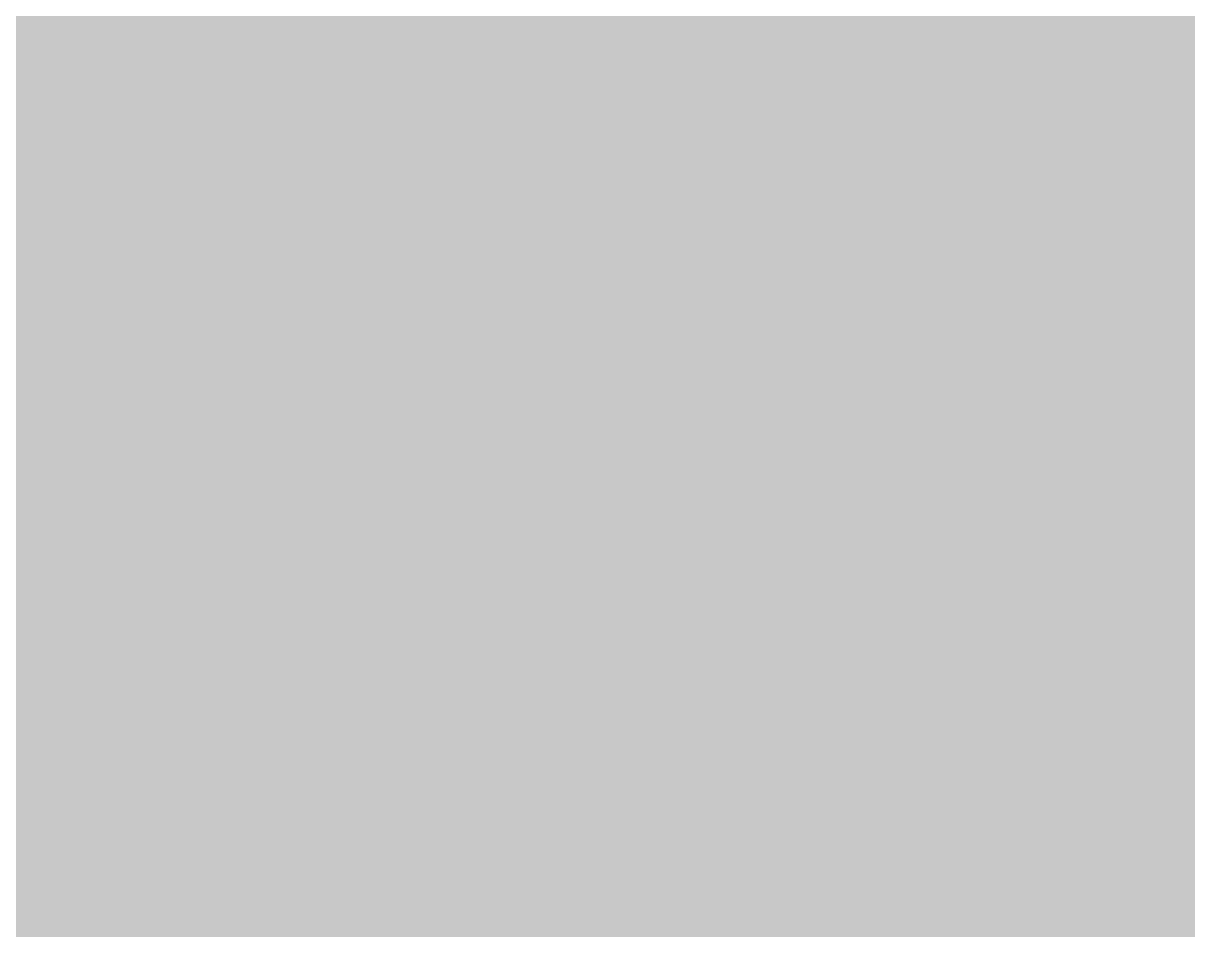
# Model space of a CAD drawing. Header units: inches. Extents: x -0.16 to 1.73, y -0.16 to 1.34.
# Drawn here: x 0.2655039 to 0.2657555, y 0.3152897 to 0.3154856 of the extents above; entities that cross this region are included whole.
import ezdxf

# ---------------------------------------------------------------- set-up
doc = ezdxf.new("R2010")
doc.units = ezdxf.units.IN
doc.header["$MEASUREMENT"] = 0
doc.layers.add('Top Layer', color=1, linetype='Continuous')

msp = doc.modelspace()

# ---------------------------------------------------------------- hatches: boundary and pattern name
at = {"layer": 'Top Layer'}
h = msp.add_hatch(color=1, dxfattribs=at)
h.paths.add_polyline_path([(0.3279598, 0.4052629), (0.3279598, 0.336136), (0.3292016, 0.3298931), (0.3327379, 0.3246006), (0.3380304, 0.3210643), (0.3442733, 0.3198225), (0.3505162, 0.3210643), (0.3519088, 0.3219948), (0.3569088, 0.3193222), (0.3569088, 0.2887131), (0.3522894, 0.2867996), (0.3507153, 0.2883737), (0.344596, 0.2924626), (0.3373776, 0.2938984), (0.1864894, 0.2938984), (0.1821817, 0.2955701), (0.1821817, 0.32883), (0.1478983, 0.32883), (0.1478983, 0.2955701), (0.1435906, 0.2938984), (0.115931, 0.2938984), (0.1102624, 0.299567), (0.1102624, 0.360387), (0.129909, 0.3800336), (0.2232333, 0.3800336), (0.2304516, 0.3814694), (0.236571, 0.3855583), (0.2371984, 0.3864973), (0.2466114, 0.3864973), (0.2470049, 0.3862344), (0.2521418, 0.3852126), (0.3044248, 0.3852126), (0.3095617, 0.3862344), (0.3139166, 0.3891442), (0.3168264, 0.3934991), (0.3178482, 0.398636), (0.317095, 0.4024224), (0.3199436, 0.4074225), (0.3258002, 0.4074225)])
h.paths.add_polyline_path([(0.2872388, 0.3637595), (0.2782833, 0.3637595), (0.2720404, 0.3625177), (0.2695735, 0.3608694), (0.2521418, 0.3608694), (0.2470049, 0.3598476), (0.24265, 0.3569378), (0.2397402, 0.3525829), (0.2387184, 0.347446), (0.2397402, 0.3423091), (0.24265, 0.3379542), (0.2470049, 0.3350444), (0.2521418, 0.3340226), (0.2692934, 0.3340226), (0.2693169, 0.3340095), (0.2696519, 0.3339702), (0.2716268, 0.3326507), (0.2717528, 0.3324429), (0.2723056, 0.331085), (0.2728189, 0.3291726), (0.273226, 0.3267249), (0.2734863, 0.3237711), (0.2735811, 0.3201689), (0.2737598, 0.3197677), (0.2737598, 0.316836), (0.2750016, 0.3105931), (0.2785379, 0.3053006), (0.2838304, 0.3017643), (0.2900733, 0.3005225), (0.2963162, 0.3017643), (0.3016087, 0.3053006), (0.305145, 0.3105931), (0.3063868, 0.316836), (0.3063868, 0.3197376), (0.3065643, 0.3201298), (0.3066508, 0.3228038), (0.3068835, 0.3250766), (0.3072595, 0.3271558), (0.307768, 0.3290455), (0.3084005, 0.3307581), (0.3091506, 0.332308), (0.3100181, 0.3337154), (0.3110075, 0.3349981), (0.3121336, 0.3361777), (0.3136582, 0.3374749), (0.3138614, 0.3378719), (0.3142647, 0.338063), (0.3145807, 0.3389481), (0.3168264, 0.3423091), (0.3178482, 0.347446), (0.3168264, 0.3525829), (0.3139166, 0.3569378), (0.3095617, 0.3598476), (0.3044248, 0.3608694), (0.2959486, 0.3608694), (0.2934817, 0.3625177)], flags=0)

doc.saveas('drawing.dxf')
